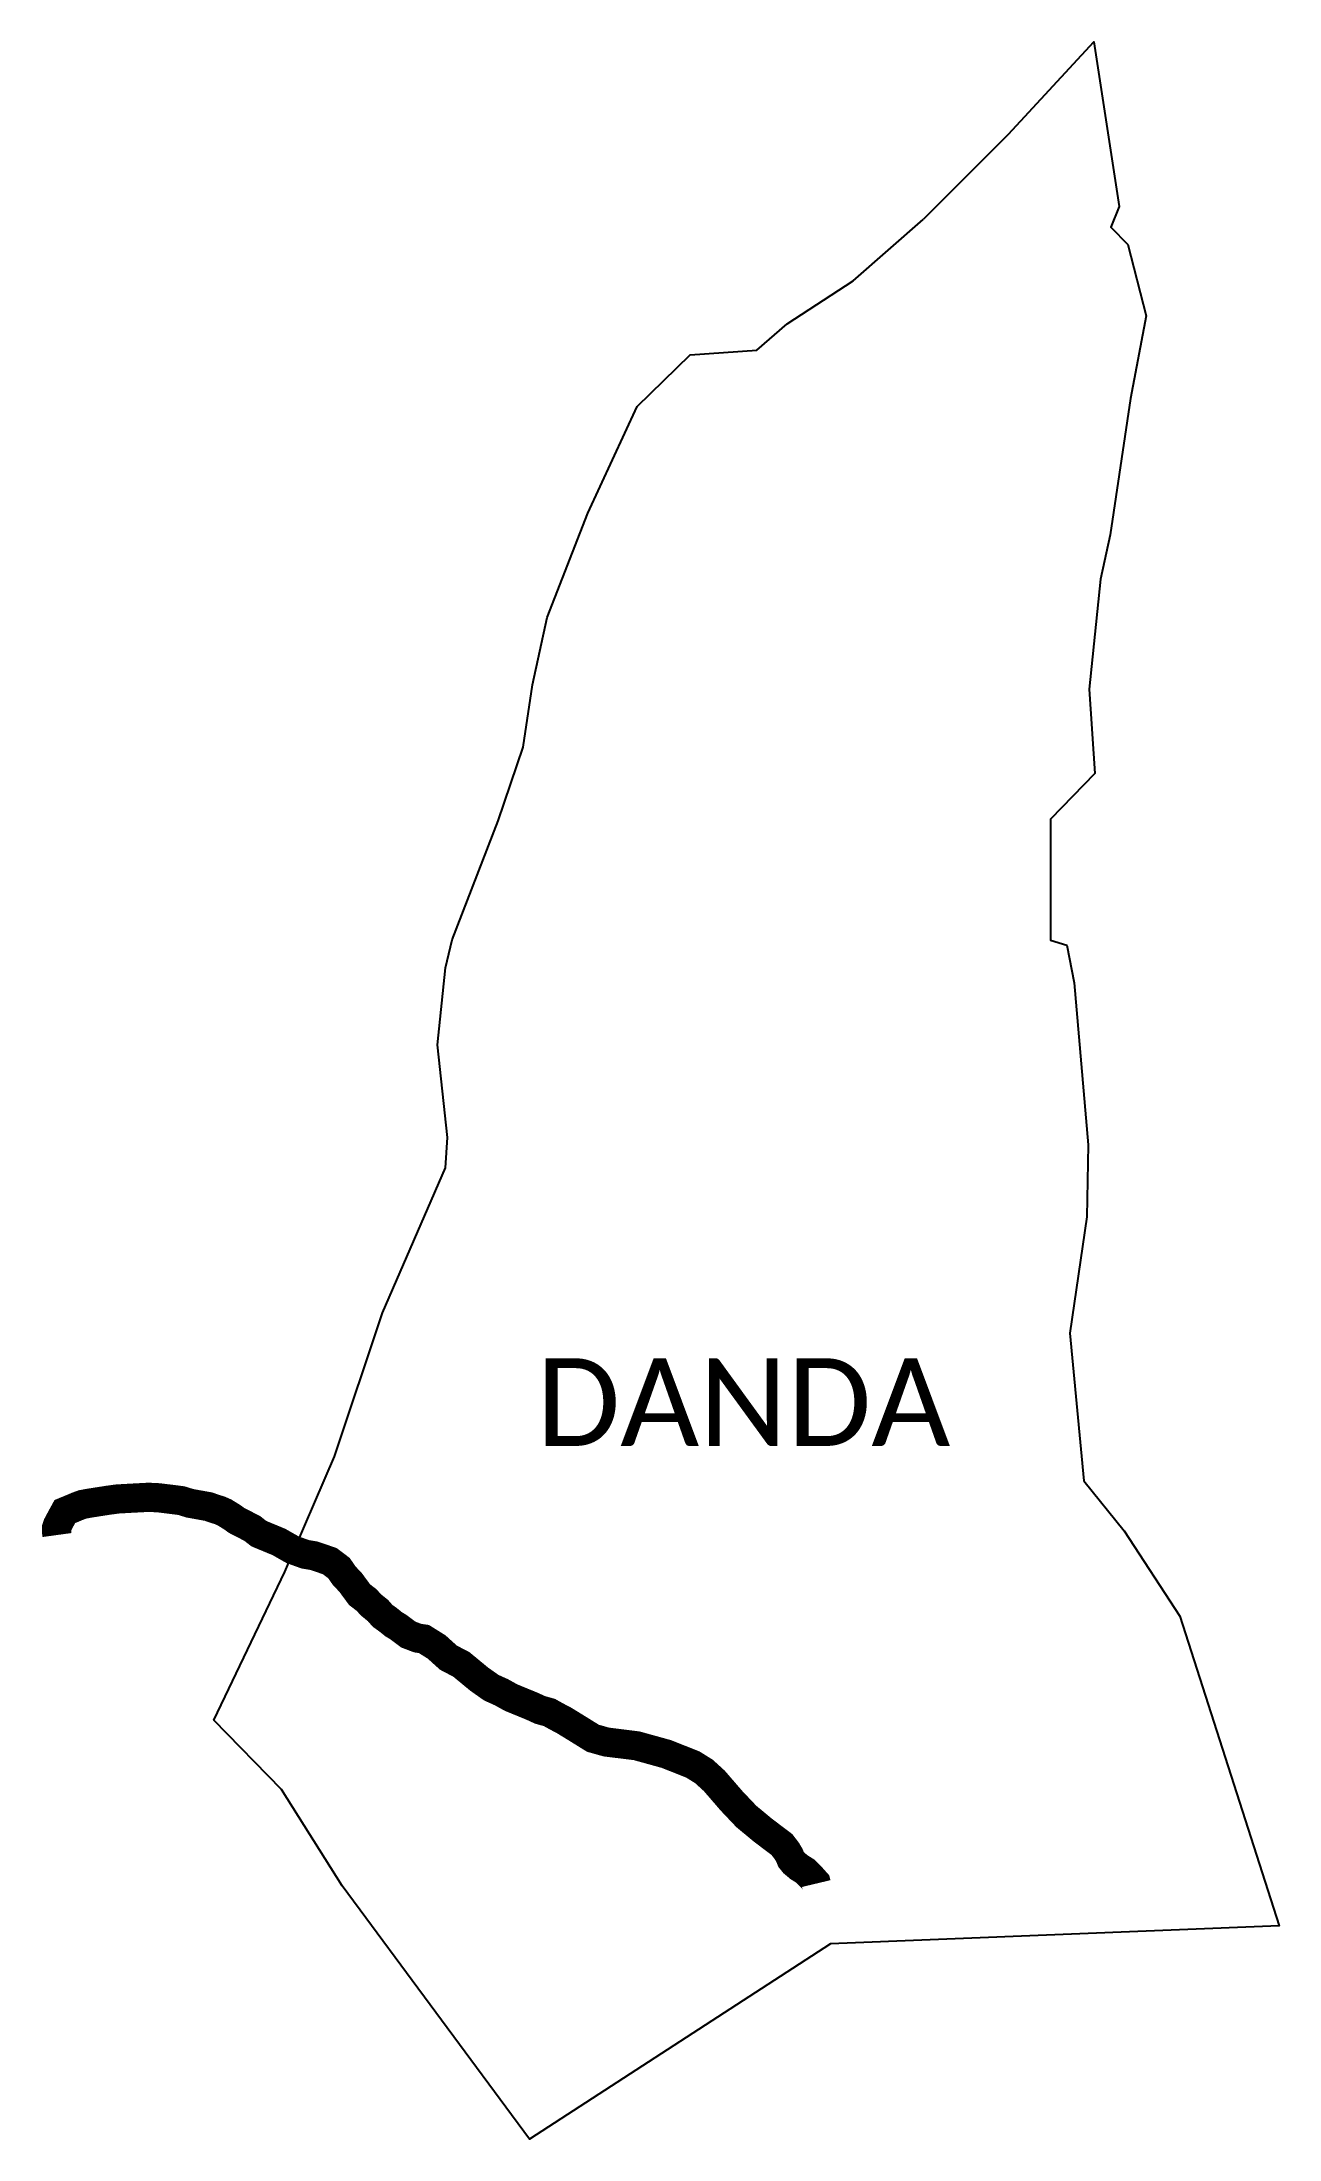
# Model space of a CAD drawing. Header units: metres. Extents: x 291271 to 293390, y 1989367 to 1992957.
import ezdxf

# ---------------------------------------------------------------- set-up
doc = ezdxf.new("R2010")
doc.units = ezdxf.units.M
for name, color, linetype in [('UNPROTECTED', 130, 'Continuous'), ('village', 3, 'Continuous'), ('VILLAGE NAME', 250, 'Continuous')]:
    doc.layers.add(name, color=color, linetype=linetype)
doc.styles.get("Standard").update_dxf_attribs({"font": 'simplex.shx'})

msp = doc.modelspace()

# ---------------------------------------------------------------- linework, layer by layer
at = {"layer": 'UNPROTECTED', "flags": 128}
msp.add_lwpolyline([(291296.7, 1990400.7, 50, 50, 0), (291296, 1990405.8, 50, 50, 0), (291295.9, 1990412.5, 50, 50, 0), (291297.8, 1990418.2, 50, 50, 0), (291301, 1990424.2, 50, 50, 0), (291306.3, 1990434, 50, 50, 0), (291310.1, 1990440.9, 50, 50, 0), (291326.1, 1990447.5, 50, 50, 0), (291331.7, 1990449.9, 50, 50, 0), (291340.5, 1990453.1, 50, 50, 0), (291350.8, 1990455, 50, 50, 0), (291365.3, 1990457.3, 50, 50, 0), (291383.9, 1990460.2, 50, 50, 0), (291400.1, 1990462.4, 50, 50, 0), (291416, 1990463.3, 50, 50, 0), (291436.3, 1990464.4, 50, 50, 0), (291453.5, 1990465.3, 50, 50, 0), (291470.2, 1990464.5, 50, 50, 0), (291492.4, 1990461.8, 50, 50, 0), (291509.7, 1990459.6, 50, 50, 0), (291524.1, 1990455.1, 50, 50, 0), (291541.3, 1990452, 50, 50, 0), (291556.3, 1990449.3, 50, 50, 0), (291564.6, 1990446.3, 50, 50, 0), (291575.2, 1990443, 50, 50, 0), (291583.5, 1990439.4, 50, 50, 0), (291597.4, 1990430.8, 50, 50, 0), (291603.6, 1990426.1, 50, 50, 0), (291631, 1990412, 50, 50, 0), (291642.5, 1990403, 50, 50, 0), (291676.6, 1990388.9, 50, 50, 0), (291700.4, 1990375.4, 50, 50, 0), (291721.6, 1990367.8, 50, 50, 0), (291736.9, 1990365.2, 50, 50, 0), (291763.6, 1990356.1, 50, 50, 0), (291779.7, 1990344, 50, 50, 0), (291788.6, 1990331, 50, 50, 0), (291799.2, 1990319.9, 50, 50, 0), (291814.9, 1990298.6, 50, 50, 0), (291826.6, 1990289.6, 50, 50, 0), (291835, 1990280.6, 50, 50, 0), (291846.2, 1990271.6, 50, 50, 0), (291854.4, 1990262.3, 50, 50, 0), (291862.7, 1990256.4, 50, 50, 0), (291873.3, 1990247.9, 50, 50, 0), (291881.3, 1990243.1, 50, 50, 0), (291898.3, 1990230.3, 50, 50, 0), (291914.5, 1990224.2, 50, 50, 0), (291925, 1990222.7, 50, 50, 0), (291946.8, 1990209.1, 50, 50, 0), (291967, 1990190.8, 50, 50, 0), (291989.2, 1990179.2, 50, 50, 0), (292019.7, 1990154, 50, 50, 0), (292040.4, 1990139.4, 50, 50, 0), (292058.1, 1990131.4, 50, 50, 0), (292074.3, 1990122.4, 50, 50, 0), (292110.6, 1990107.5, 50, 50, 0), (292124.1, 1990101.3, 50, 50, 0), (292140, 1990096.9, 50, 50, 0), (292150.7, 1990090.9, 50, 50, 0), (292165.1, 1990083.3, 50, 50, 0), (292185.5, 1990070.8, 50, 50, 0), (292214.5, 1990052.8, 50, 50, 0), (292237.6, 1990046.3, 50, 50, 0), (292289.4, 1990039.9, 50, 50, 0), (292340.3, 1990025.8, 50, 50, 0), (292385.7, 1990007.8, 50, 50, 0), (292398.7, 1989999.7, 50, 50, 0), (292404.7, 1989996, 50, 50, 0), (292422.5, 1989979.7, 50, 50, 0), (292451.9, 1989945.7, 50, 50, 0), (292477.2, 1989919, 50, 50, 0), (292505.4, 1989895.6, 50, 50, 0), (292538.2, 1989870.8, 50, 50, 0), (292546.7, 1989859.7, 50, 50, 0), (292551.1, 1989852.3, 50, 50, 0), (292554, 1989845.2, 50, 50, 0), (292558.8, 1989839.3, 50, 50, 0), (292567.4, 1989832.1, 50, 50, 0), (292578, 1989825.5, 50, 50, 0), (292586.8, 1989816.9, 50, 50, 0), (292596.5, 1989806.1, 50, 50, 0), (292597, 1989804, 0, 0, 0)], format="xyseb", dxfattribs=at)
at = {"layer": 'village', "flags": 128}
msp.add_lwpolyline([(292926.1, 1992799.1), (292780.4, 1992652.8)], dxfattribs=at)
at = {"layer": 'village'}
for points in [[(292926.1, 1992799.1, 0), (293072.2, 1992956.9, 0), (293116.1, 1992675.4, 0), (293101.3, 1992640, 0), (293130.6, 1992609.9, 0), (293161.9, 1992487.8, 0), (293135.5, 1992346.3, 0), (293100.4, 1992113.1, 0), (293084, 1992037, 0), (293064.6, 1991848.7, 0), (293074.3, 1991704.2, 0), (292998.3, 1991626.4, 0), (292998.1, 1991418.9, 0), (293026.1, 1991410.5, 0), (293038.5, 1991346.2, 0), (293062.9, 1991069, 0), (293060.2, 1990945.2, 0), (293031.1, 1990746.1, 0), (293055.3, 1990493.5, 0)], [(293055.3, 1990493.5, 0), (293124.3, 1990408, 0), (293219.7, 1990262, 0), (293389.7, 1989731.8, 0), (292621.2, 1989700.9, 0), (292106.1, 1989366.6, 0), (291784.9, 1989800.3, 0), (291681.2, 1989965.3, 0), (291565.4, 1990083.5, 0), (291686.9, 1990337.9, 0), (291772.1, 1990534.9, 0), (291853.9, 1990781.2, 0), (291962.3, 1991029.3, 0), (291965.6, 1991081, 0), (291948.4, 1991240.1, 0), (291961.8, 1991371.8, 0), (291973.2, 1991419.6, 0), (292052, 1991623.5, 0), (292095.1, 1991749.7, 0), (292110.8, 1991856.2, 0), (292136.1, 1991971.4, 0), (292205.7, 1992150.1, 0), (292290.3, 1992332.8, 0), (292381.2, 1992421.5, 0), (292495.1, 1992429.1, 0), (292547.2, 1992474.3, 0), (292660.4, 1992547.9, 0), (292780.4, 1992652.8, 0)]]:
    msp.add_polyline3d(points, dxfattribs=at)

# ---------------------------------------------------------------- texts
at = {"layer": 'VILLAGE NAME', "insert": (292117.5, 1990703.2), "char_height": 150, "attachment_point": 1}
msp.add_mtext_dynamic_manual_height_columns('{\\fCalibri|b0|i0|c0|p34;DANDA}', width=1877.914, gutter_width=1, heights=[0], dxfattribs=at)

doc.saveas('drawing.dxf')
